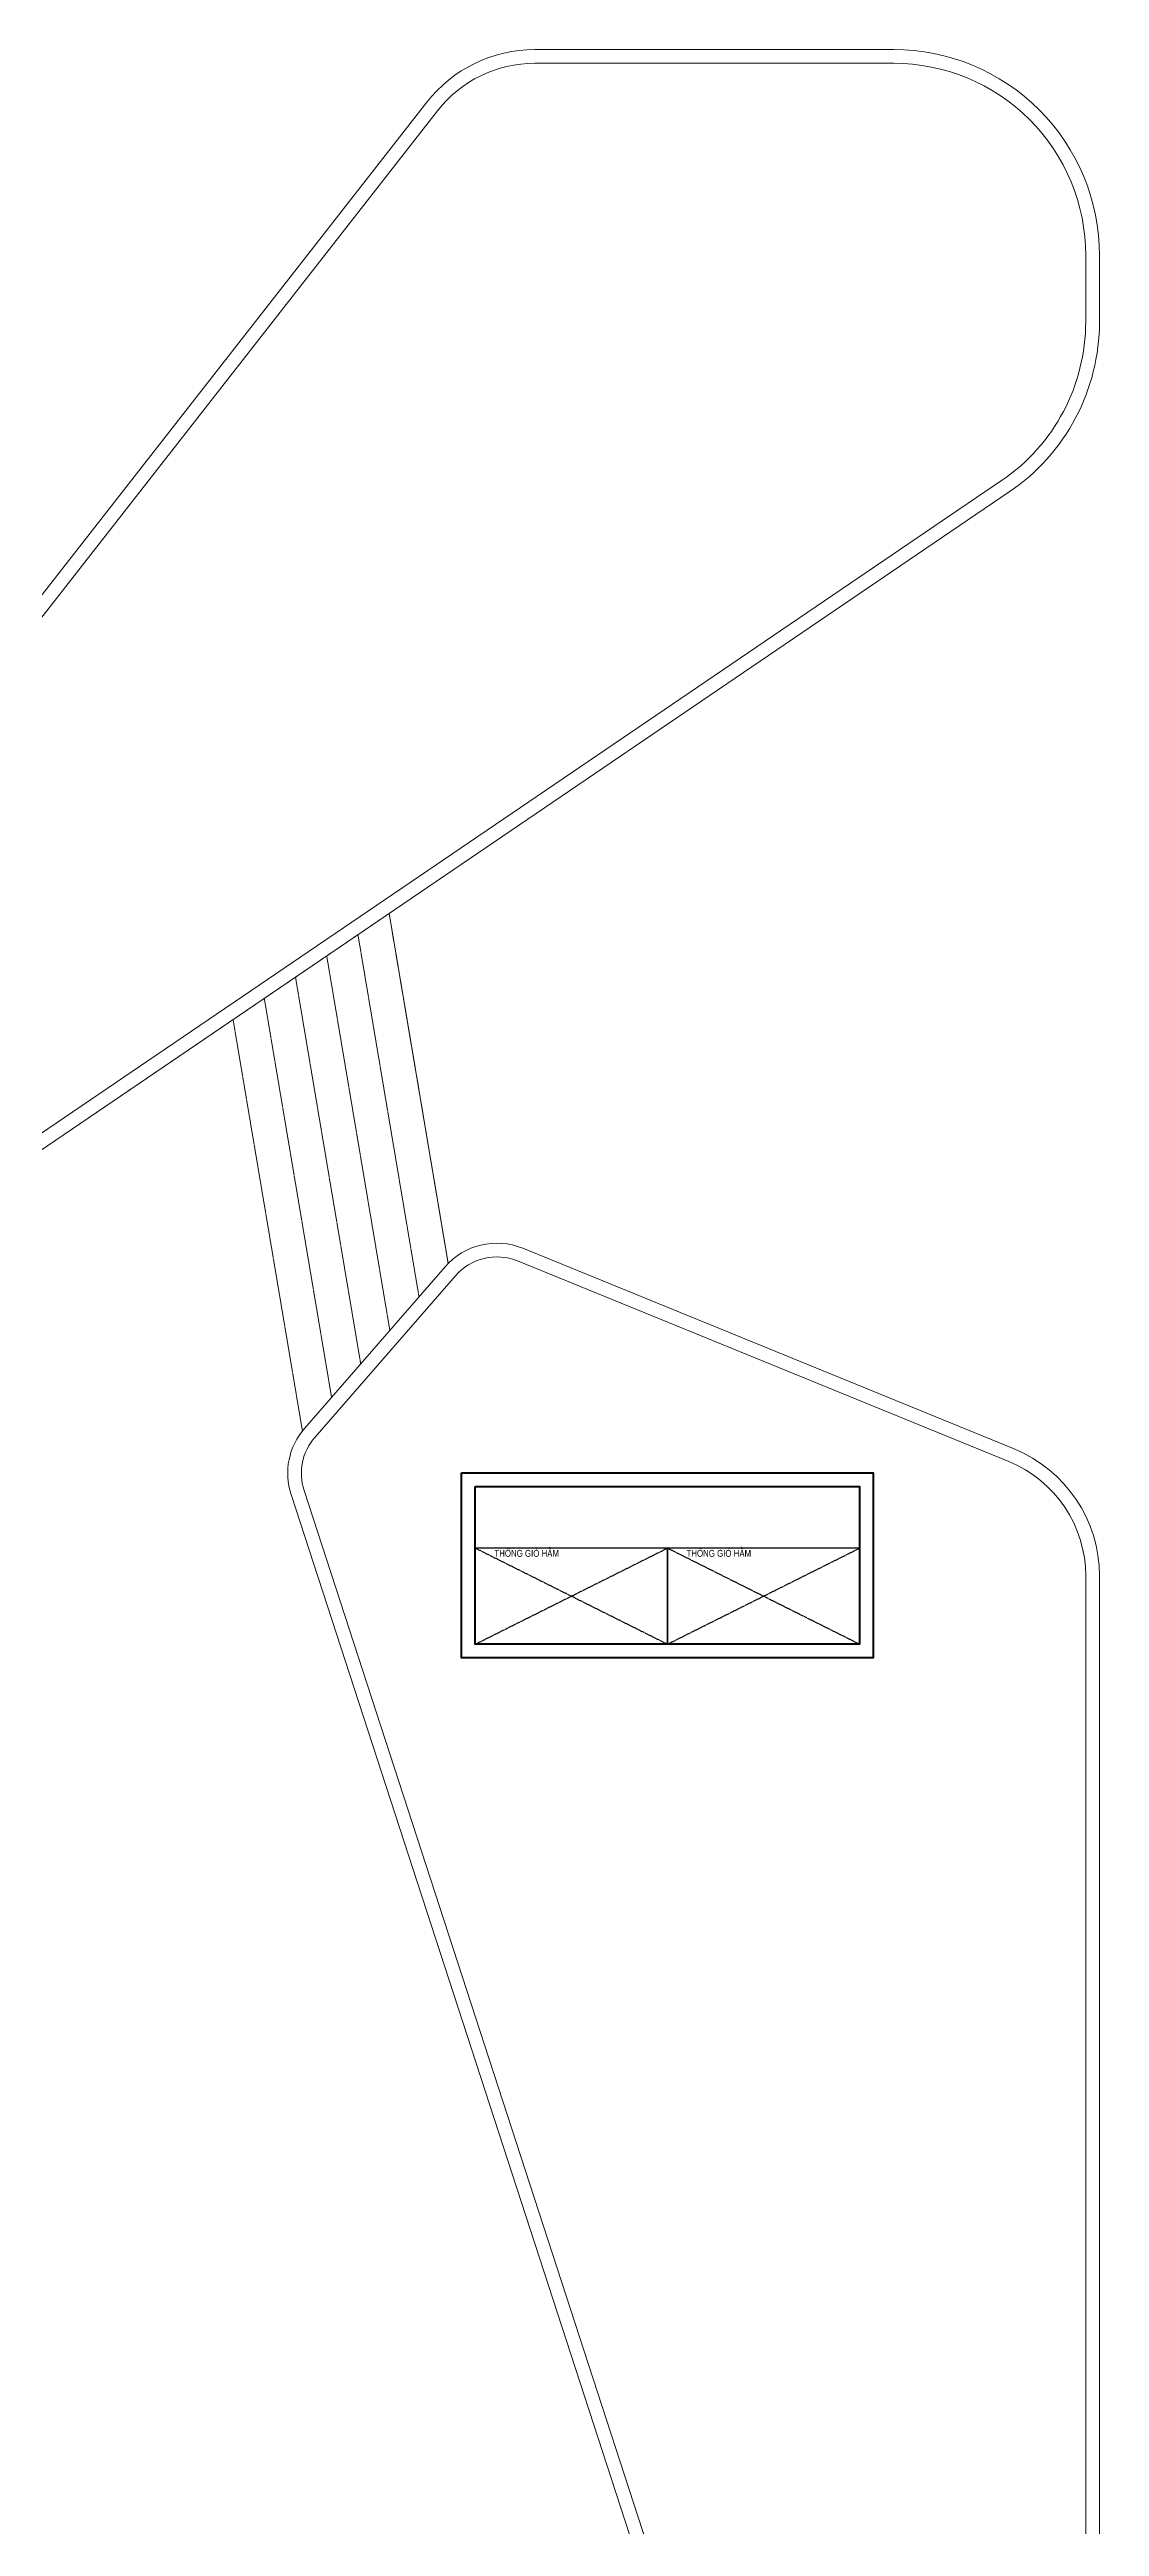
# Model space of a CAD drawing. Header units: millimetres. Extents: x 379264 to 1158416, y -283062 to 356890.
# Drawn here: x 684647 to 684953, y -27243 to -26521 of the extents above; entities that cross this region are included whole.
import ezdxf
from ezdxf.enums import TextEntityAlignment as Align

# ---------------------------------------------------------------- set-up
doc = ezdxf.new("R2010")
doc.units = ezdxf.units.MM
doc.linetypes.add('keyplan TANG 1$0$Can Ho Tang 3$0$Unit OTEL Type3c$0$Hidden10.5', pattern=[1.5, 1, -0.5])
doc.linetypes.add('keyplan TANG 1$0$Core 1A$0$Hidden10.5', pattern=[1.5, 1, -0.5])
for name, color, linetype in [('11PM. DIM', 2, 'Continuous'), ('BLOCK A - CHI TIET THANG 1$0$DnW', 20, 'Continuous'), ('keyplan TANG 1$0$Concrete Line', 250, 'Continuous'), ('keyplan TANG 1$0$Opening Hidden', 250, 'keyplan TANG 1$0$Core 1A$0$Hidden10.5'), ('keyplan TANG 1$0$Opening Line', 250, 'Continuous'), ('keyplan TANG 1$0$Opening Text', 250, 'Continuous')]:
    doc.layers.add(name, color=color, linetype=linetype)
for name, color, linetype, lineweight in [('keyplan TANG 1$0$Hatch vat lieu', 250, 'Continuous', 5), ('keyplan TANG 1$0$Net cat Tuong', 250, 'Continuous', 40), ('keyplan TANG 1$0$Net Thay khac', 250, 'Continuous', 15)]:
    doc.layers.add(name, color=color, linetype=linetype, lineweight=lineweight)
doc.styles.add('keyplan TANG 1$0$VNI-HelveC', font='VHELVCN_0.TTF')

# ---------------------------------------------------------------- blocks, each defined once
blk = doc.blocks.new('*U1372')
at = {"layer": 'keyplan TANG 1$0$Opening Hidden'}
for p, q in [((0, 0), (2800, 1400)), ((2800, 0), (0, 1400))]:
    blk.add_line(p, q, dxfattribs=at)
at = {"layer": 'keyplan TANG 1$0$Opening Line'}
blk.add_lwpolyline([(0, 0), (2800, 0), (2800, 1400), (0, 1400)], close=True, dxfattribs=at)
at = {"layer": 'keyplan TANG 1$0$Opening Text', "style": 'keyplan TANG 1$0$VNI-HelveC'}
blk.add_attdef('OPENING', text='', height=100, dxfattribs=at).set_placement((750, 1325), align=Align.MIDDLE_CENTER)
blk = doc.blocks.new('keyplan TANG 1$0$A$Cec98b088')
at = {"layer": 'keyplan TANG 1$0$Net cat Tuong'}
for points in [[(63353, 105658), (69353, 105658), (69353, 102958), (63353, 102958)], [(63553, 105458), (69153, 105458), (69153, 103158), (63553, 103158)]]:
    blk.add_lwpolyline(points, close=True, dxfattribs=at)
at = {"layer": 'keyplan TANG 1$0$Opening Line'}
for p in [(63553, 103158), (66353, 103158)]:
    blk.add_blockref('*U1372', p, dxfattribs=at).add_auto_attribs({'OPENING': 'THOÂNG GIOÙ HAÀM'})
blk = doc.blocks.new('keyplan TANG 1')
at = {"layer": 'keyplan TANG 1$0$Hatch vat lieu'}
for points in [[(69650, 126200, -0.4142136), (72450, 123400), (72450, 122433.8, -0.2483714), (71224.1, 120118.1), (48959.5, 104983.5, -0.3495932), (46723, 105152.9), (39482.5, 111874.3), (42221.5, 113721.5), (47710, 108137.5, 0.4530558), (49511.4, 108239.8), (63003.8, 125508.2, -0.2308599), (64422.2, 126200)], [(68992.2, 83285), (70355, 83058.6, 0.4633024), (72450, 84834.3), (72450, 104153.3, 0.3047), (71330.6, 105819.7), (64170.2, 108744.1, 0.3210929), (63264, 108528.5), (61216.3, 106173.7, 0.2634382), (61059.2, 105401.2), (67969.1, 84165.2, 0.2798746)]]:
    blk.add_lwpolyline(points, format="xyb", close=True, dxfattribs=at)
blk.add_lwpolyline([(63353.1, 105657.7), (69353.1, 105657.7), (69353.1, 102957.7), (63353.1, 102957.7)], close=True, dxfattribs=at)
at = {"layer": 'keyplan TANG 1$0$Net Thay khac'}
for points in [[(69650, 126400, -0.4142136), (72650, 123400), (72650, 122433.8, -0.2483714), (71336.5, 119952.7), (49072, 104818.1, -0.3495932), (46586.9, 105006.4), (39161.8, 111899.2), (42247.6, 113980.3), (47852.6, 108277.7, 0.4530558), (49353.8, 108362.9), (62846.2, 125631.4, -0.2308599), (64422.2, 126400)], [(67778.9, 84103.3, 0.2798746), (68959.4, 83087.7), (70322.2, 82861.3, 0.4633024), (72650, 84834.3), (72650, 104153.3, 0.3047), (71406.2, 106004.8), (64245.8, 108929.3, 0.3210929), (63113.1, 108659.7), (61065.4, 106304.9, 0.2634382), (60869, 105339.3)]]:
    blk.add_lwpolyline(points, format="xyb", close=True, dxfattribs=at)
blk.add_lwpolyline([(63158.2, 108711.6), (62298.9, 113809.3), (49072, 104818.1, -0.3495932), (46586.9, 105006.4), (30477, 119961.2, 0.3334625), (29283.2, 120086.5), (27873, 119242.6, 0.2637644), (26900, 117526.4), (26900, 99309.4, 0.3276229), (29000.9, 96447.3), (43832.1, 91788.1, -0.2361573), (45440.8, 90233.9), (51956, 71743.6, -0.7101797), (51218.6, 71153.9), (49823.4, 72029.7, -0.1946278), (48505.2, 73853.5), (44117.2, 91679)], format="xyb", dxfattribs=at)
at = {"layer": 'keyplan TANG 1$0$Net Thay khac', "color": 251, "linetype": 'keyplan TANG 1$0$Can Ho Tang 3$0$Unit OTEL Type3c$0$Hidden10.5'}
for points in [[(63158.2, 108711.6), (62298.9, 113809.3)], [(62733.5, 108223.2), (61844, 113500)], [(62308.8, 107734.8), (61389, 113190.8)], [(61884, 107246.4), (60934.1, 112881.6)], [(61459.3, 106757.9), (60479.2, 112572.3)], [(61034.8, 106268.1), (60024.3, 112263.1)]]:
    blk.add_lwpolyline(points, dxfattribs=at)
at = {"layer": 'keyplan TANG 1$0$Concrete Line'}
blk.add_blockref('keyplan TANG 1$0$A$Cec98b088', (0, 0), dxfattribs=at)
blk = doc.blocks.new('A$C0EEF145F')
at = {"layer": 'BLOCK A - CHI TIET THANG 1$0$DnW', "xscale": 0.02, "yscale": 0.02, "zscale": 0.02}
blk.add_blockref('keyplan TANG 1', (-2616.74, 442.68), dxfattribs=at)

msp = doc.modelspace()

# ---------------------------------------------------------------- block references
at = {"layer": '11PM. DIM'}
msp.add_blockref('A$C0EEF145F', (686116.33, -29491.67), dxfattribs=at)

doc.saveas('drawing.dxf')
